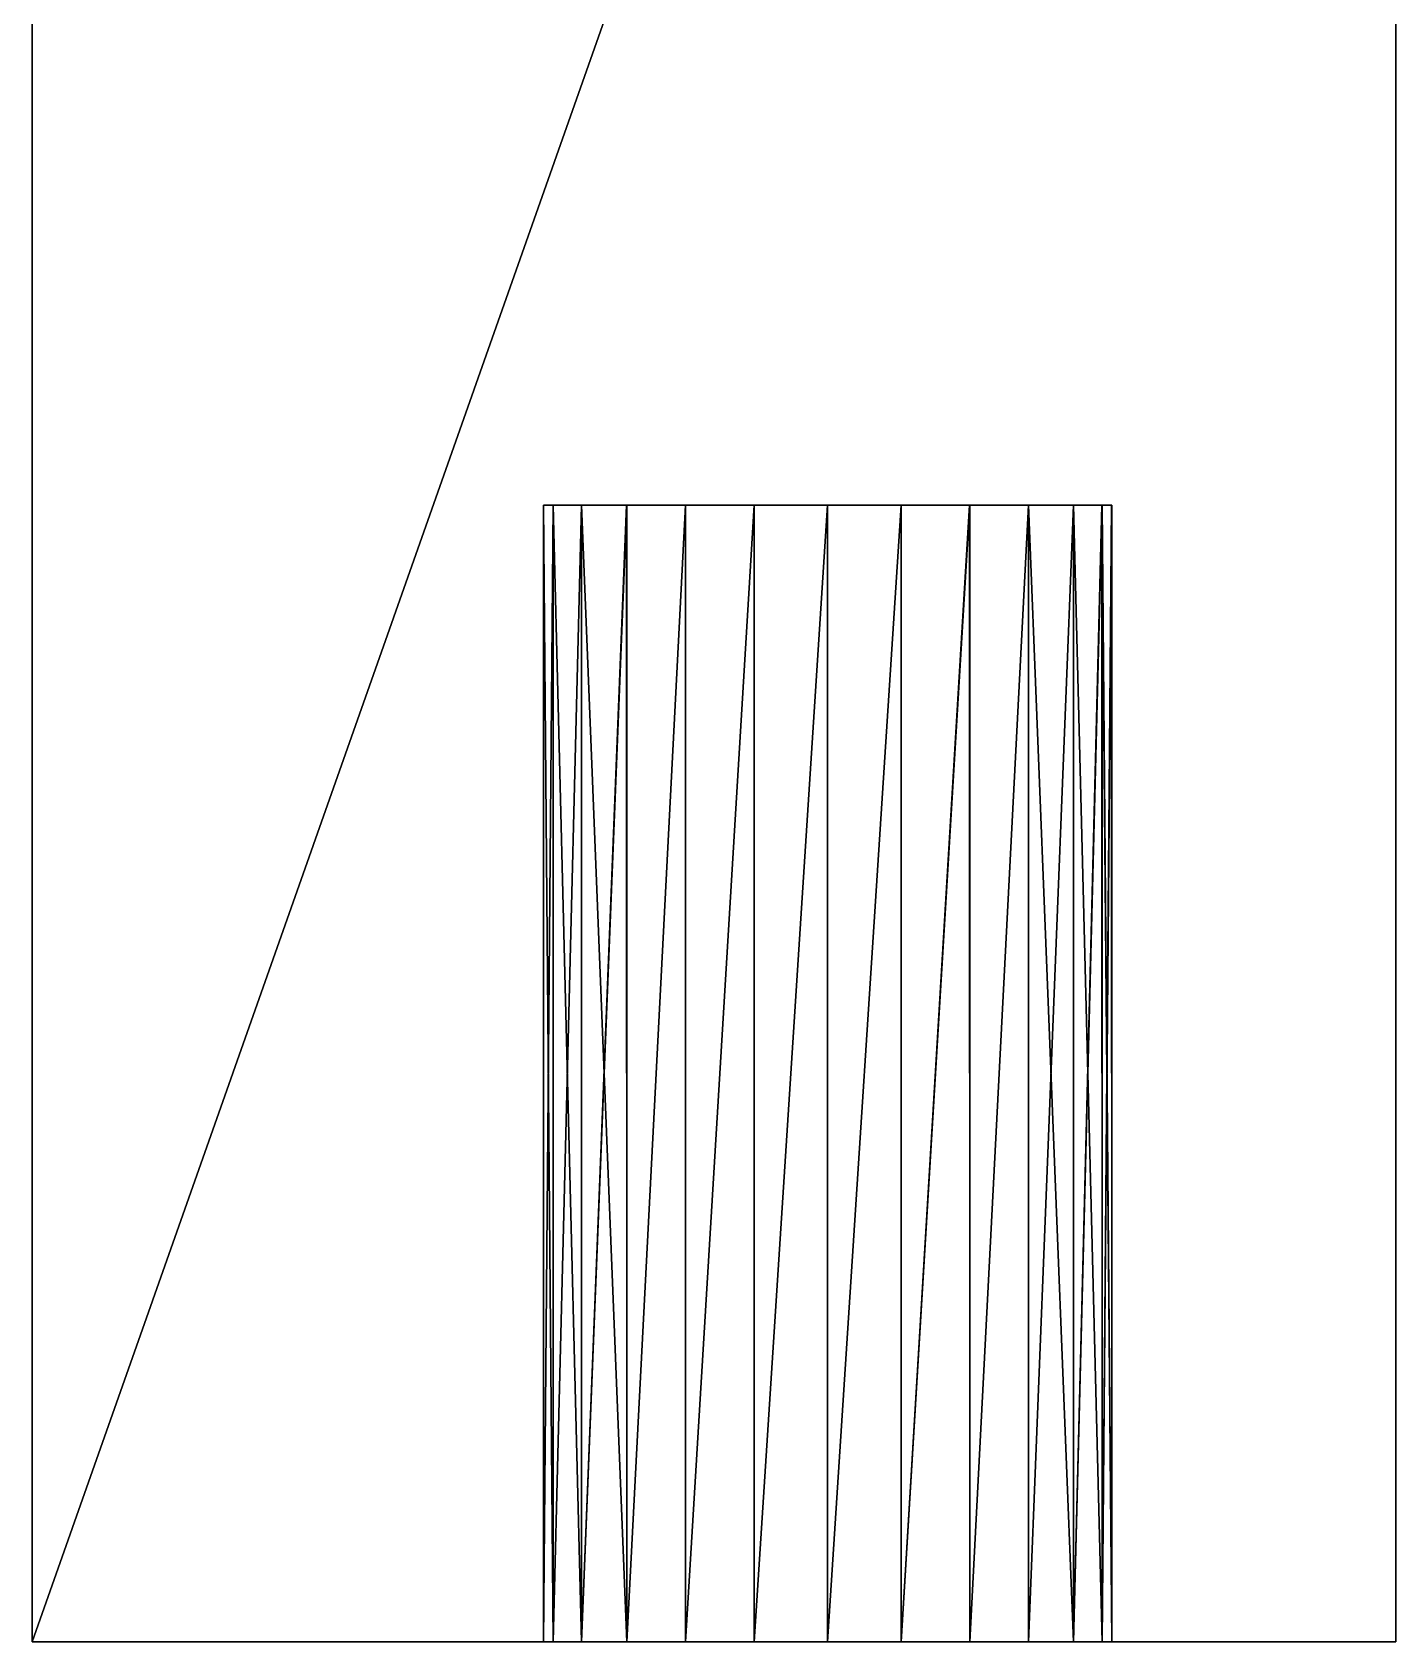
# Model space of a CAD drawing. Extents: x 0 to 6, y 0 to 17.
# Drawn here: x 0 to 6, y 0 to 7.08 of the extents above; entities that cross this region are included whole.
import ezdxf

# ---------------------------------------------------------------- set-up
doc = ezdxf.new("R2010")
doc.units = 0
doc.header["$LTSCALE"] = 25.4
doc.layers.get('0').update_dxf_attribs({"color": 13, "linetype": 'CONTINUOUS'})

msp = doc.modelspace()

# ---------------------------------------------------------------- linework, layer by layer
at = {"color": 0}
for p, q in [((0, 0, 15), (0, 17, 15)), ((0, 17), (0, 0)), ((0, 17), (0, 0)), ((0, 0, 15), (0, 17, 15)), ((6, 17), (6, 0)), ((6, 0, 15), (6, 17, 15)), ((6, 17), (6, 0)), ((6, 0, 15), (6, 17, 15)), ((2.2496, 5, 11.2497), (2.2922, 5, 11.5732)), ((2.2922, 5, 10.9262), (2.2496, 5, 11.2497)), ((2.25, 0, 11.25), (2.2496, 5, 11.2497)), ((2.2496, 5, 11.2497), (2.2922, 5, 11.5732)), ((2.2922, 5, 10.9262), (2.2496, 5, 11.2497)), ((2.25, 0, 11.25), (2.2496, 5, 11.2497)), ((2.25, 5, 3.75), (2.25, 0, 3.75)), ((2.25, 5, 3.75), (2.25, 0, 3.75)), ((2.2922, 5, 11.5732), (2.417, 5, 11.8747)), ((2.417, 5, 10.6247), (2.2922, 5, 10.9262)), ((2.2926, 0, 11.5735), (2.2922, 5, 11.5732)), ((2.2926, 0, 11.5735), (2.2922, 5, 11.5732)), ((2.2922, 5, 11.5732), (2.417, 5, 11.8747)), ((2.2926, 0, 10.9265), (2.2922, 5, 10.9262)), ((2.417, 5, 10.6247), (2.2922, 5, 10.9262)), ((2.2926, 0, 10.9265), (2.2922, 5, 10.9262)), ((2.2926, 5, 4.0735), (2.2926, 0, 4.0735)), ((2.2926, 5, 3.4265), (2.2926, 0, 3.4265)), ((2.2926, 5, 4.0735), (2.2926, 0, 4.0735)), ((2.2926, 5, 3.4265), (2.2926, 0, 3.4265)), ((2.417, 5, 11.8747), (2.6157, 5, 12.1336)), ((2.6157, 5, 10.3658), (2.417, 5, 10.6247)), ((2.4175, 0, 11.875), (2.417, 5, 11.8747)), ((2.417, 5, 11.8747), (2.6157, 5, 12.1336)), ((2.6157, 5, 10.3658), (2.417, 5, 10.6247)), ((2.4175, 0, 10.625), (2.417, 5, 10.6247)), ((2.4175, 0, 11.875), (2.417, 5, 11.8747)), ((2.4175, 0, 10.625), (2.417, 5, 10.6247)), ((2.4175, 5, 3.125), (2.4175, 0, 3.125)), ((2.4175, 5, 4.375), (2.4175, 0, 4.375)), ((2.4175, 5, 4.375), (2.4175, 0, 4.375)), ((2.4175, 5, 3.125), (2.4175, 0, 3.125)), ((2.6157, 5, 12.1336), (2.8746, 5, 12.3322)), ((2.8746, 5, 10.1671), (2.6157, 5, 10.3658)), ((2.8746, 5, 10.1671), (2.6157, 5, 10.3658)), ((2.6161, 0, 10.3661), (2.6157, 5, 10.3658)), ((2.6161, 0, 12.1339), (2.6157, 5, 12.1336)), ((2.6161, 0, 10.3661), (2.6157, 5, 10.3658)), ((2.6161, 0, 12.1339), (2.6157, 5, 12.1336)), ((2.6157, 5, 12.1336), (2.8746, 5, 12.3322)), ((2.6161, 5, 4.6339), (2.6161, 0, 4.6339)), ((2.6161, 5, 2.8661), (2.6161, 0, 2.8661)), ((2.6161, 5, 4.6339), (2.6161, 0, 4.6339)), ((2.6161, 5, 2.8661), (2.6161, 0, 2.8661)), ((2.8746, 5, 12.3322), (3.1761, 5, 12.4571)), ((3.1761, 5, 10.0423), (2.8746, 5, 10.1671)), ((2.875, 0, 10.1675), (2.8746, 5, 10.1671)), ((2.875, 0, 12.3325), (2.8746, 5, 12.3322)), ((2.8746, 5, 12.3322), (3.1761, 5, 12.4571)), ((3.1761, 5, 10.0423), (2.8746, 5, 10.1671)), ((2.875, 0, 10.1675), (2.8746, 5, 10.1671)), ((2.875, 0, 12.3325), (2.8746, 5, 12.3322)), ((2.875, 5, 4.8325), (2.875, 0, 4.8325)), ((2.875, 5, 4.8325), (2.875, 0, 4.8325)), ((2.875, 5, 2.6675), (2.875, 0, 2.6675)), ((2.875, 5, 2.6675), (2.875, 0, 2.6675)), ((3.1761, 5, 12.4571), (3.4996, 5, 12.4997)), ((3.4996, 5, 9.9997), (3.1761, 5, 10.0423)), ((3.1765, 0, 12.4574), (3.1761, 5, 12.4571)), ((3.4996, 5, 9.9997), (3.1761, 5, 10.0423)), ((3.1765, 0, 10.0426), (3.1761, 5, 10.0423)), ((3.1765, 0, 10.0426), (3.1761, 5, 10.0423)), ((3.1765, 0, 12.4574), (3.1761, 5, 12.4571)), ((3.1761, 5, 12.4571), (3.4996, 5, 12.4997)), ((3.1765, 5, 4.9574), (3.1765, 0, 4.9574)), ((3.1765, 5, 4.9574), (3.1765, 0, 4.9574)), ((3.1765, 5, 2.5426), (3.1765, 0, 2.5426)), ((3.1765, 5, 2.5426), (3.1765, 0, 2.5426)), ((3.4996, 5, 12.4997), (3.8231, 5, 12.4571)), ((3.8231, 5, 10.0423), (3.4996, 5, 9.9997)), ((3.5, 0, 10), (3.4996, 5, 9.9997)), ((3.5, 0, 12.5), (3.4996, 5, 12.4997)), ((3.4996, 5, 12.4997), (3.8231, 5, 12.4571)), ((3.5, 0, 12.5), (3.4996, 5, 12.4997)), ((3.8231, 5, 10.0423), (3.4996, 5, 9.9997)), ((3.5, 0, 10), (3.4996, 5, 9.9997)), ((3.5, 5, 5), (3.5, 0, 5)), ((3.5, 5, 5), (3.5, 0, 5)), ((3.5, 5, 2.5), (3.5, 0, 2.5)), ((3.5, 5, 2.5), (3.5, 0, 2.5)), ((3.8231, 5, 12.4571), (4.1246, 5, 12.3322)), ((4.1246, 5, 10.1671), (3.8231, 5, 10.0423)), ((3.8235, 0, 12.4574), (3.8231, 5, 12.4571)), ((3.8231, 5, 12.4571), (4.1246, 5, 12.3322)), ((3.8235, 0, 12.4574), (3.8231, 5, 12.4571)), ((4.1246, 5, 10.1671), (3.8231, 5, 10.0423)), ((3.8235, 0, 10.0426), (3.8231, 5, 10.0423)), ((3.8235, 0, 10.0426), (3.8231, 5, 10.0423)), ((3.8235, 5, 4.9574), (3.8235, 0, 4.9574)), ((3.8235, 5, 4.9574), (3.8235, 0, 4.9574)), ((3.8235, 5, 2.5426), (3.8235, 0, 2.5426)), ((3.8235, 5, 2.5426), (3.8235, 0, 2.5426)), ((4.1246, 5, 12.3322), (4.3835, 5, 12.1336)), ((4.3835, 5, 10.3658), (4.1246, 5, 10.1671)), ((4.125, 0, 12.3325), (4.1246, 5, 12.3322)), ((4.125, 0, 10.1675), (4.1246, 5, 10.1671)), ((4.125, 0, 12.3325), (4.1246, 5, 12.3322)), ((4.1246, 5, 12.3322), (4.3835, 5, 12.1336)), ((4.3835, 5, 10.3658), (4.1246, 5, 10.1671)), ((4.125, 0, 10.1675), (4.1246, 5, 10.1671)), ((4.125, 5, 4.8325), (4.125, 0, 4.8325)), ((4.125, 5, 4.8325), (4.125, 0, 4.8325)), ((4.125, 5, 2.6675), (4.125, 0, 2.6675)), ((4.125, 5, 2.6675), (4.125, 0, 2.6675)), ((4.3835, 5, 12.1336), (4.5821, 5, 11.8747)), ((4.5821, 5, 10.6247), (4.3835, 5, 10.3658)), ((4.3839, 0, 12.1339), (4.3835, 5, 12.1336)), ((4.3835, 5, 12.1336), (4.5821, 5, 11.8747)), ((4.3839, 0, 12.1339), (4.3835, 5, 12.1336)), ((4.5821, 5, 10.6247), (4.3835, 5, 10.3658)), ((4.3839, 0, 10.3661), (4.3835, 5, 10.3658)), ((4.3839, 0, 10.3661), (4.3835, 5, 10.3658)), ((4.3839, 5, 4.6339), (4.3839, 0, 4.6339)), ((4.3839, 5, 4.6339), (4.3839, 0, 4.6339)), ((4.3839, 5, 2.8661), (4.3839, 0, 2.8661)), ((4.3839, 5, 2.8661), (4.3839, 0, 2.8661)), ((4.707, 5, 10.9262), (4.5821, 5, 10.6247)), ((4.5821, 5, 11.8747), (4.707, 5, 11.5732)), ((4.5825, 0, 11.875), (4.5821, 5, 11.8747)), ((4.707, 5, 10.9262), (4.5821, 5, 10.6247)), ((4.5825, 0, 10.625), (4.5821, 5, 10.6247)), ((4.5825, 0, 11.875), (4.5821, 5, 11.8747)), ((4.5821, 5, 11.8747), (4.707, 5, 11.5732)), ((4.5825, 0, 10.625), (4.5821, 5, 10.6247)), ((4.5825, 5, 4.375), (4.5825, 0, 4.375)), ((4.5825, 5, 4.375), (4.5825, 0, 4.375)), ((4.5825, 5, 3.125), (4.5825, 0, 3.125)), ((4.5825, 5, 3.125), (4.5825, 0, 3.125)), ((4.7496, 5, 11.2497), (4.707, 5, 10.9262)), ((4.707, 5, 11.5732), (4.7496, 5, 11.2497)), ((4.7074, 0, 10.9265), (4.707, 5, 10.9262)), ((4.7074, 0, 11.5735), (4.707, 5, 11.5732)), ((4.7496, 5, 11.2497), (4.707, 5, 10.9262)), ((4.7074, 0, 10.9265), (4.707, 5, 10.9262)), ((4.7074, 0, 11.5735), (4.707, 5, 11.5732)), ((4.707, 5, 11.5732), (4.7496, 5, 11.2497)), ((4.7074, 5, 3.4265), (4.7074, 0, 3.4265)), ((4.7074, 5, 4.0735), (4.7074, 0, 4.0735)), ((4.7074, 5, 3.4265), (4.7074, 0, 3.4265)), ((4.7074, 5, 4.0735), (4.7074, 0, 4.0735)), ((4.75, 0, 11.25), (4.7496, 5, 11.2497)), ((4.75, 0, 11.25), (4.7496, 5, 11.2497)), ((4.75, 5, 3.75), (4.75, 0, 3.75)), ((4.75, 5, 3.75), (4.75, 0, 3.75)), ((0, 0, 15), (0, 0)), ((6, 0), (0, 0)), ((0, 0, 15), (6, 0, 15)), ((0, 0, 15), (0, 0)), ((6, 0), (0, 0)), ((0, 0, 15), (6, 0, 15)), ((6, 0, 15), (6, 0)), ((6, 0, 15), (6, 0))]:
    msp.add_line(p, q, dxfattribs=at)
at = {"color": 0, "extrusion": (3.69215e-14, -1, -8.24114e-15)}
msp.add_circle((3.5, 3.75, -5), 1.25, dxfattribs=at)
msp.add_circle((3.5, 3.75, -5), 1.25, dxfattribs=at)
msp.add_circle((3.5, 3.75, -5), 1.25, dxfattribs=at)
msp.add_circle((3.5, 3.75, -5), 1.25, dxfattribs=at)
msp.add_circle((3.5, 3.75, -5), 1.25, dxfattribs=at)
msp.add_circle((3.5, 3.75, -5), 1.25, dxfattribs=at)
msp.add_circle((3.5, 3.75, -5), 1.25, dxfattribs=at)
msp.add_circle((3.5, 3.75, -5), 1.25, dxfattribs=at)
msp.add_circle((3.5, 3.75, -5), 1.25, dxfattribs=at)
msp.add_circle((3.5, 3.75, -5), 1.25, dxfattribs=at)
msp.add_circle((3.5, 3.75, -5), 1.25, dxfattribs=at)
msp.add_circle((3.5, 3.75, -5), 1.25, dxfattribs=at)
msp.add_circle((3.5, 3.75, -5), 1.25, dxfattribs=at)
msp.add_circle((3.5, 3.75, -5), 1.25, dxfattribs=at)
msp.add_circle((3.5, 3.75, -5), 1.25, dxfattribs=at)
msp.add_circle((3.5, 3.75, -5), 1.25, dxfattribs=at)
msp.add_circle((3.5, 3.75, -5), 1.25, dxfattribs=at)
msp.add_circle((3.5, 3.75, -5), 1.25, dxfattribs=at)
msp.add_circle((3.5, 3.75, -5), 1.25, dxfattribs=at)
msp.add_circle((3.5, 3.75, -5), 1.25, dxfattribs=at)
msp.add_circle((3.5, 3.75, -5), 1.25, dxfattribs=at)
msp.add_circle((3.5, 3.75, -5), 1.25, dxfattribs=at)
msp.add_circle((3.5, 3.75, -5), 1.25, dxfattribs=at)
msp.add_circle((3.5, 3.75, -5), 1.25, dxfattribs=at)
msp.add_circle((3.5, 3.75, -5), 1.25, dxfattribs=at)
at = {"color": 0, "extrusion": (1.43579e-14, -1, 8.28955e-15)}
msp.add_circle((3.5, 3.75), 1.25, dxfattribs=at)
msp.add_circle((3.5, 3.75), 1.25, dxfattribs=at)
msp.add_circle((3.5, 3.75), 1.25, dxfattribs=at)
msp.add_circle((3.5, 3.75), 1.25, dxfattribs=at)
msp.add_circle((3.5, 3.75), 1.25, dxfattribs=at)
msp.add_circle((3.5, 3.75), 1.25, dxfattribs=at)
msp.add_circle((3.5, 3.75), 1.25, dxfattribs=at)
msp.add_circle((3.5, 3.75), 1.25, dxfattribs=at)
msp.add_circle((3.5, 3.75), 1.25, dxfattribs=at)
msp.add_circle((3.5, 3.75), 1.25, dxfattribs=at)
msp.add_circle((3.5, 3.75), 1.25, dxfattribs=at)
msp.add_circle((3.5, 3.75), 1.25, dxfattribs=at)
msp.add_circle((3.5, 3.75), 1.25, dxfattribs=at)
msp.add_circle((3.5, 3.75), 1.25, dxfattribs=at)
msp.add_circle((3.5, 3.75), 1.25, dxfattribs=at)
msp.add_circle((3.5, 3.75), 1.25, dxfattribs=at)
msp.add_circle((3.5, 3.75), 1.25, dxfattribs=at)
msp.add_circle((3.5, 3.75), 1.25, dxfattribs=at)
msp.add_circle((3.5, 3.75), 1.25, dxfattribs=at)
msp.add_circle((3.5, 3.75), 1.25, dxfattribs=at)
msp.add_circle((3.5, 3.75), 1.25, dxfattribs=at)
msp.add_circle((3.5, 3.75), 1.25, dxfattribs=at)
msp.add_circle((3.5, 3.75), 1.25, dxfattribs=at)
msp.add_circle((3.5, 3.75), 1.25, dxfattribs=at)
msp.add_circle((3.5, 3.75), 1.25, dxfattribs=at)
at = {"color": 0, "extrusion": (-2.36589e-14, 1, 1.36595e-14)}
msp.add_circle((-3.5, 11.25), 1.25, dxfattribs=at)
msp.add_circle((-3.5, 11.25), 1.25, dxfattribs=at)
msp.add_circle((-3.5, 11.25), 1.25, dxfattribs=at)
msp.add_circle((-3.5, 11.25), 1.25, dxfattribs=at)
msp.add_circle((-3.5, 11.25), 1.25, dxfattribs=at)
msp.add_circle((-3.5, 11.25), 1.25, dxfattribs=at)
msp.add_circle((-3.5, 11.25), 1.25, dxfattribs=at)
msp.add_circle((-3.5, 11.25), 1.25, dxfattribs=at)
msp.add_circle((-3.5, 11.25), 1.25, dxfattribs=at)
msp.add_circle((-3.5, 11.25), 1.25, dxfattribs=at)
msp.add_circle((-3.5, 11.25), 1.25, dxfattribs=at)
msp.add_circle((-3.5, 11.25), 1.25, dxfattribs=at)
msp.add_circle((-3.5, 11.25), 1.25, dxfattribs=at)
msp.add_circle((-3.5, 11.25), 1.25, dxfattribs=at)
msp.add_circle((-3.5, 11.25), 1.25, dxfattribs=at)
msp.add_circle((-3.5, 11.25), 1.25, dxfattribs=at)
msp.add_circle((-3.5, 11.25), 1.25, dxfattribs=at)
msp.add_circle((-3.5, 11.25), 1.25, dxfattribs=at)
msp.add_circle((-3.5, 11.25), 1.25, dxfattribs=at)
msp.add_circle((-3.5, 11.25), 1.25, dxfattribs=at)
msp.add_circle((-3.5, 11.25), 1.25, dxfattribs=at)
msp.add_circle((-3.5, 11.25), 1.25, dxfattribs=at)
msp.add_circle((-3.5, 11.25), 1.25, dxfattribs=at)
msp.add_circle((-3.5, 11.25), 1.25, dxfattribs=at)
msp.add_circle((-3.5, 11.25), 1.25, dxfattribs=at)

# ---------------------------------------------------------------- meshes
at = {"color": 0}
mesh = msp.add_polyface(dxfattribs=at)
corners = [(0, 0, 15), (0, 7.6184, 11.375), (0, 0), (0, 8.0555, 11.9445), (0, 8.625, 12.3816), (0, 9.2882, 12.6563), (0, 17, 15), (0, 7.3437, 10.7118), (0, 7.25, 10), (0, 10, 12.75), (0, 10.7118, 12.6563), (0, 11.375, 12.3816), (0, 11.9445, 11.9445), (0, 12.3816, 11.375), (0, 12.6563, 10.7118), (0, 12.75, 10), (0, 8.0555, 8.0555), (0, 17), (0, 7.6184, 8.625), (0, 7.3437, 9.2882), (0, 8.625, 7.6184), (0, 9.2882, 7.3437), (0, 10, 7.25), (0, 10.7118, 7.3437), (0, 11.375, 7.6184), (0, 11.9445, 8.0555), (0, 12.3816, 8.625), (0, 12.6563, 9.2882)]
mesh.append_faces([[corners[k] for k in face] for face in [(0, 1, 2), (1, 0, 3), (3, 0, 4), (4, 0, 5), (5, 6, 9), (9, 6, 10), (10, 6, 11), (11, 6, 12), (12, 6, 13), (13, 6, 14), (14, 6, 15), (2, 16, 17), (16, 2, 18), (18, 2, 19), (19, 2, 8), (17, 15, 6)]], dxfattribs={"vtx0": -1, "vtx1": -1, "color": 0})
mesh.append_faces([[corners[k] for k in face] for face in [(5, 0, 6), (2, 1, 7), (2, 7, 8), (17, 16, 20), (17, 20, 21), (17, 21, 22), (17, 22, 23), (17, 23, 24), (17, 24, 25), (17, 25, 26), (17, 26, 27), (17, 27, 15)]], dxfattribs={"vtx0": -1, "vtx2": -1, "color": 0})
mesh = msp.add_polyface(dxfattribs=at)
corners = [(6, 17), (0, 0), (0, 17), (6, 0)]
mesh.append_faces([[corners[k] for k in face] for face in [(0, 1, 2), (1, 0, 3)]], dxfattribs={"vtx0": -1, "color": 0})
mesh = msp.add_polyface(dxfattribs=at)
corners = [(0, 0, 15), (6, 17, 15), (0, 17, 15), (6, 0, 15)]
mesh.append_faces([[corners[k] for k in face] for face in [(0, 1, 2), (1, 0, 3)]], dxfattribs={"vtx0": -1, "color": 0})
mesh = msp.add_polyface(dxfattribs=at)
corners = [(6, 17), (6, 0, 15), (6, 0), (6, 8.0555, 8.0555), (6, 7.6184, 8.625), (6, 7.3437, 9.2882), (6, 7.25, 10), (6, 8.625, 7.6184), (6, 9.2882, 7.3437), (6, 10, 7.25), (6, 10.7118, 7.3437), (6, 11.375, 7.6184), (6, 11.9445, 8.0555), (6, 12.3816, 8.625), (6, 12.6563, 9.2882), (6, 12.75, 10), (6, 9.2882, 12.6563), (6, 17, 15), (6, 8.625, 12.3816), (6, 8.0555, 11.9445), (6, 7.6184, 11.375), (6, 7.3437, 10.7118), (6, 10, 12.75), (6, 10.7118, 12.6563), (6, 11.375, 12.3816), (6, 11.9445, 11.9445), (6, 12.3816, 11.375), (6, 12.6563, 10.7118)]
mesh.append_faces([[corners[k] for k in face] for face in [(0, 1, 2)]], dxfattribs={"vtx0": -1, "color": 0})
mesh.append_faces([[corners[k] for k in face] for face in [(3, 0, 7), (7, 0, 8), (8, 0, 9), (9, 0, 10), (10, 0, 11), (11, 0, 12), (12, 0, 13), (13, 0, 14), (14, 0, 15), (1, 16, 17), (16, 1, 18), (18, 1, 19), (19, 1, 20), (20, 1, 21), (21, 1, 6), (17, 15, 0)]], dxfattribs={"vtx0": -1, "vtx1": -1, "color": 0})
mesh.append_faces([[corners[k] for k in face] for face in [(1, 0, 3)]], dxfattribs={"vtx0": -1, "vtx1": -1, "vtx2": -1, "color": 0})
mesh.append_faces([[corners[k] for k in face] for face in [(1, 3, 4), (1, 4, 5), (1, 5, 6), (17, 16, 22), (17, 22, 23), (17, 23, 24), (17, 24, 25), (17, 25, 26), (17, 26, 27), (17, 27, 15)]], dxfattribs={"vtx0": -1, "vtx2": -1, "color": 0})
mesh = msp.add_polyface(dxfattribs=at)
corners = [(3.8231, 5, 10.0423), (3.1761, 5, 10.0423), (3.4996, 5, 9.9997), (2.8746, 5, 10.1671), (4.1246, 5, 10.1671), (4.3835, 5, 10.3658), (2.6157, 5, 10.3658), (4.5821, 5, 10.6247), (2.417, 5, 10.6247), (4.707, 5, 10.9262), (2.2922, 5, 10.9262), (4.7496, 5, 11.2497), (2.2496, 5, 11.2497), (4.707, 5, 11.5732), (2.2922, 5, 11.5732), (4.5821, 5, 11.8747), (2.417, 5, 11.8747), (2.6157, 5, 12.1336), (4.3835, 5, 12.1336), (4.1246, 5, 12.3322), (2.8746, 5, 12.3322), (3.8231, 5, 12.4571), (3.1761, 5, 12.4571), (3.4996, 5, 12.4997)]
mesh.append_faces([[corners[k] for k in face] for face in [(0, 1, 2), (22, 21, 23)]], dxfattribs={"vtx0": -1, "color": 0})
mesh.append_faces([[corners[k] for k in face] for face in [(1, 0, 3), (3, 5, 6), (6, 7, 8), (8, 9, 10), (10, 11, 12), (12, 13, 14), (14, 15, 16), (16, 15, 17), (17, 19, 20), (20, 21, 22)]], dxfattribs={"vtx0": -1, "vtx1": -1, "color": 0})
mesh.append_faces([[corners[k] for k in face] for face in [(3, 0, 4), (3, 4, 5), (6, 5, 7), (8, 7, 9), (10, 9, 11), (12, 11, 13), (14, 13, 15), (17, 15, 18), (17, 18, 19), (20, 19, 21)]], dxfattribs={"vtx0": -1, "vtx2": -1, "color": 0})
mesh = msp.add_polyface(dxfattribs=at)
corners = [(2.2496, 5, 11.2497), (2.2926, 0, 11.5735), (2.25, 0, 11.25), (2.2922, 5, 11.5732)]
mesh.append_faces([[corners[k] for k in face] for face in [(0, 1, 2), (1, 0, 3)]], dxfattribs={"vtx0": -1, "color": 0})
mesh = msp.add_polyface(dxfattribs=at)
corners = [(2.2922, 5, 10.9262), (2.25, 0, 11.25), (2.2926, 0, 10.9265), (2.2496, 5, 11.2497)]
mesh.append_faces([[corners[k] for k in face] for face in [(0, 1, 2), (1, 0, 3)]], dxfattribs={"vtx0": -1, "color": 0})
mesh = msp.add_polyface(dxfattribs=at)
corners = [(2.25, 5, 3.75), (2.2926, 0, 4.0735), (2.25, 0, 3.75), (2.2926, 5, 4.0735)]
mesh.append_faces([[corners[k] for k in face] for face in [(0, 1, 2), (1, 0, 3)]], dxfattribs={"vtx0": -1, "color": 0})
mesh = msp.add_polyface(dxfattribs=at)
corners = [(2.2926, 5, 3.4265), (2.25, 0, 3.75), (2.2926, 0, 3.4265), (2.25, 5, 3.75)]
mesh.append_faces([[corners[k] for k in face] for face in [(0, 1, 2), (1, 0, 3)]], dxfattribs={"vtx0": -1, "color": 0})
mesh = msp.add_polyface(dxfattribs=at)
corners = [(3.8235, 5, 2.5426), (3.1765, 5, 2.5426), (3.5, 5, 2.5), (4.125, 5, 2.6675), (2.875, 5, 2.6675), (4.3839, 5, 2.8661), (2.6161, 5, 2.8661), (4.5825, 5, 3.125), (2.4175, 5, 3.125), (4.7074, 5, 3.4265), (2.2926, 5, 3.4265), (4.75, 5, 3.75), (2.25, 5, 3.75), (4.7074, 5, 4.0735), (2.2926, 5, 4.0735), (4.5825, 5, 4.375), (2.4175, 5, 4.375), (4.3839, 5, 4.6339), (2.6161, 5, 4.6339), (4.125, 5, 4.8325), (2.875, 5, 4.8325), (3.8235, 5, 4.9574), (3.1765, 5, 4.9574), (3.5, 5, 5)]
mesh.append_faces([[corners[k] for k in face] for face in [(0, 1, 2), (22, 21, 23)]], dxfattribs={"vtx0": -1, "color": 0})
mesh.append_faces([[corners[k] for k in face] for face in [(1, 3, 4), (4, 5, 6), (6, 7, 8), (8, 9, 10), (10, 11, 12), (12, 13, 14), (14, 15, 16), (16, 17, 18), (18, 19, 20), (20, 21, 22)]], dxfattribs={"vtx0": -1, "vtx1": -1, "color": 0})
mesh.append_faces([[corners[k] for k in face] for face in [(1, 0, 3), (4, 3, 5), (6, 5, 7), (8, 7, 9), (10, 9, 11), (12, 11, 13), (14, 13, 15), (16, 15, 17), (18, 17, 19), (20, 19, 21)]], dxfattribs={"vtx0": -1, "vtx2": -1, "color": 0})
mesh = msp.add_polyface(dxfattribs=at)
corners = [(2.2922, 5, 11.5732), (2.4175, 0, 11.875), (2.2926, 0, 11.5735), (2.417, 5, 11.8747)]
mesh.append_faces([[corners[k] for k in face] for face in [(0, 1, 2), (1, 0, 3)]], dxfattribs={"vtx0": -1, "color": 0})
mesh = msp.add_polyface(dxfattribs=at)
corners = [(2.417, 5, 10.6247), (2.2926, 0, 10.9265), (2.4175, 0, 10.625), (2.2922, 5, 10.9262)]
mesh.append_faces([[corners[k] for k in face] for face in [(0, 1, 2), (1, 0, 3)]], dxfattribs={"vtx0": -1, "color": 0})
mesh = msp.add_polyface(dxfattribs=at)
corners = [(2.2926, 5, 4.0735), (2.4175, 0, 4.375), (2.2926, 0, 4.0735), (2.4175, 5, 4.375)]
mesh.append_faces([[corners[k] for k in face] for face in [(0, 1, 2), (1, 0, 3)]], dxfattribs={"vtx0": -1, "color": 0})
mesh = msp.add_polyface(dxfattribs=at)
corners = [(2.4175, 5, 3.125), (2.2926, 0, 3.4265), (2.4175, 0, 3.125), (2.2926, 5, 3.4265)]
mesh.append_faces([[corners[k] for k in face] for face in [(0, 1, 2), (1, 0, 3)]], dxfattribs={"vtx0": -1, "color": 0})
mesh = msp.add_polyface(dxfattribs=at)
corners = [(2.417, 5, 11.8747), (2.6161, 0, 12.1339), (2.4175, 0, 11.875), (2.6157, 5, 12.1336)]
mesh.append_faces([[corners[k] for k in face] for face in [(0, 1, 2), (1, 0, 3)]], dxfattribs={"vtx0": -1, "color": 0})
mesh = msp.add_polyface(dxfattribs=at)
corners = [(2.6157, 5, 10.3658), (2.4175, 0, 10.625), (2.6161, 0, 10.3661), (2.417, 5, 10.6247)]
mesh.append_faces([[corners[k] for k in face] for face in [(0, 1, 2), (1, 0, 3)]], dxfattribs={"vtx0": -1, "color": 0})
mesh = msp.add_polyface(dxfattribs=at)
corners = [(2.6161, 5, 2.8661), (2.4175, 0, 3.125), (2.6161, 0, 2.8661), (2.4175, 5, 3.125)]
mesh.append_faces([[corners[k] for k in face] for face in [(0, 1, 2), (1, 0, 3)]], dxfattribs={"vtx0": -1, "color": 0})
mesh = msp.add_polyface(dxfattribs=at)
corners = [(2.4175, 5, 4.375), (2.6161, 0, 4.6339), (2.4175, 0, 4.375), (2.6161, 5, 4.6339)]
mesh.append_faces([[corners[k] for k in face] for face in [(0, 1, 2), (1, 0, 3)]], dxfattribs={"vtx0": -1, "color": 0})
mesh = msp.add_polyface(dxfattribs=at)
corners = [(2.6161, 0, 10.3661), (2.8746, 5, 10.1671), (2.6157, 5, 10.3658), (2.875, 0, 10.1675)]
mesh.append_faces([[corners[k] for k in face] for face in [(0, 1, 2), (1, 0, 3)]], dxfattribs={"vtx0": -1, "color": 0})
mesh = msp.add_polyface(dxfattribs=at)
corners = [(2.8746, 5, 12.3322), (2.6161, 0, 12.1339), (2.6157, 5, 12.1336), (2.875, 0, 12.3325)]
mesh.append_faces([[corners[k] for k in face] for face in [(0, 1, 2), (1, 0, 3)]], dxfattribs={"vtx0": -1, "color": 0})
mesh = msp.add_polyface(dxfattribs=at)
corners = [(2.875, 5, 4.8325), (2.6161, 0, 4.6339), (2.6161, 5, 4.6339), (2.875, 0, 4.8325)]
mesh.append_faces([[corners[k] for k in face] for face in [(0, 1, 2), (1, 0, 3)]], dxfattribs={"vtx0": -1, "color": 0})
mesh = msp.add_polyface(dxfattribs=at)
corners = [(2.6161, 0, 2.8661), (2.875, 5, 2.6675), (2.6161, 5, 2.8661), (2.875, 0, 2.6675)]
mesh.append_faces([[corners[k] for k in face] for face in [(0, 1, 2), (1, 0, 3)]], dxfattribs={"vtx0": -1, "color": 0})
mesh = msp.add_polyface(dxfattribs=at)
corners = [(3.1761, 5, 12.4571), (2.875, 0, 12.3325), (2.8746, 5, 12.3322), (3.1765, 0, 12.4574)]
mesh.append_faces([[corners[k] for k in face] for face in [(0, 1, 2), (1, 0, 3)]], dxfattribs={"vtx0": -1, "color": 0})
mesh = msp.add_polyface(dxfattribs=at)
corners = [(2.875, 0, 10.1675), (3.1761, 5, 10.0423), (2.8746, 5, 10.1671), (3.1765, 0, 10.0426)]
mesh.append_faces([[corners[k] for k in face] for face in [(0, 1, 2), (1, 0, 3)]], dxfattribs={"vtx0": -1, "color": 0})
mesh = msp.add_polyface(dxfattribs=at)
corners = [(3.1765, 5, 4.9574), (2.875, 0, 4.8325), (2.875, 5, 4.8325), (3.1765, 0, 4.9574)]
mesh.append_faces([[corners[k] for k in face] for face in [(0, 1, 2), (1, 0, 3)]], dxfattribs={"vtx0": -1, "color": 0})
mesh = msp.add_polyface(dxfattribs=at)
corners = [(2.875, 0, 2.6675), (3.1765, 5, 2.5426), (2.875, 5, 2.6675), (3.1765, 0, 2.5426)]
mesh.append_faces([[corners[k] for k in face] for face in [(0, 1, 2), (1, 0, 3)]], dxfattribs={"vtx0": -1, "color": 0})
mesh = msp.add_polyface(dxfattribs=at)
corners = [(3.1765, 0, 10.0426), (3.4996, 5, 9.9997), (3.1761, 5, 10.0423), (3.5, 0, 10)]
mesh.append_faces([[corners[k] for k in face] for face in [(0, 1, 2), (1, 0, 3)]], dxfattribs={"vtx0": -1, "color": 0})
mesh = msp.add_polyface(dxfattribs=at)
corners = [(3.4996, 5, 12.4997), (3.1765, 0, 12.4574), (3.1761, 5, 12.4571), (3.5, 0, 12.5)]
mesh.append_faces([[corners[k] for k in face] for face in [(0, 1, 2), (1, 0, 3)]], dxfattribs={"vtx0": -1, "color": 0})
mesh = msp.add_polyface(dxfattribs=at)
corners = [(3.5, 5, 5), (3.1765, 0, 4.9574), (3.1765, 5, 4.9574), (3.5, 0, 5)]
mesh.append_faces([[corners[k] for k in face] for face in [(0, 1, 2), (1, 0, 3)]], dxfattribs={"vtx0": -1, "color": 0})
mesh = msp.add_polyface(dxfattribs=at)
corners = [(3.1765, 0, 2.5426), (3.5, 5, 2.5), (3.1765, 5, 2.5426), (3.5, 0, 2.5)]
mesh.append_faces([[corners[k] for k in face] for face in [(0, 1, 2), (1, 0, 3)]], dxfattribs={"vtx0": -1, "color": 0})
mesh = msp.add_polyface(dxfattribs=at)
corners = [(3.8231, 5, 12.4571), (3.5, 0, 12.5), (3.4996, 5, 12.4997), (3.8235, 0, 12.4574)]
mesh.append_faces([[corners[k] for k in face] for face in [(0, 1, 2), (1, 0, 3)]], dxfattribs={"vtx0": -1, "color": 0})
mesh = msp.add_polyface(dxfattribs=at)
corners = [(3.5, 0, 10), (3.8231, 5, 10.0423), (3.4996, 5, 9.9997), (3.8235, 0, 10.0426)]
mesh.append_faces([[corners[k] for k in face] for face in [(0, 1, 2), (1, 0, 3)]], dxfattribs={"vtx0": -1, "color": 0})
mesh = msp.add_polyface(dxfattribs=at)
corners = [(3.8235, 5, 4.9574), (3.5, 0, 5), (3.5, 5, 5), (3.8235, 0, 4.9574)]
mesh.append_faces([[corners[k] for k in face] for face in [(0, 1, 2), (1, 0, 3)]], dxfattribs={"vtx0": -1, "color": 0})
mesh = msp.add_polyface(dxfattribs=at)
corners = [(3.5, 0, 2.5), (3.8235, 5, 2.5426), (3.5, 5, 2.5), (3.8235, 0, 2.5426)]
mesh.append_faces([[corners[k] for k in face] for face in [(0, 1, 2), (1, 0, 3)]], dxfattribs={"vtx0": -1, "color": 0})
mesh = msp.add_polyface(dxfattribs=at)
corners = [(4.1246, 5, 12.3322), (3.8235, 0, 12.4574), (3.8231, 5, 12.4571), (4.125, 0, 12.3325)]
mesh.append_faces([[corners[k] for k in face] for face in [(0, 1, 2), (1, 0, 3)]], dxfattribs={"vtx0": -1, "color": 0})
mesh = msp.add_polyface(dxfattribs=at)
corners = [(3.8235, 0, 10.0426), (4.1246, 5, 10.1671), (3.8231, 5, 10.0423), (4.125, 0, 10.1675)]
mesh.append_faces([[corners[k] for k in face] for face in [(0, 1, 2), (1, 0, 3)]], dxfattribs={"vtx0": -1, "color": 0})
mesh = msp.add_polyface(dxfattribs=at)
corners = [(4.125, 5, 4.8325), (3.8235, 0, 4.9574), (3.8235, 5, 4.9574), (4.125, 0, 4.8325)]
mesh.append_faces([[corners[k] for k in face] for face in [(0, 1, 2), (1, 0, 3)]], dxfattribs={"vtx0": -1, "color": 0})
mesh = msp.add_polyface(dxfattribs=at)
corners = [(3.8235, 0, 2.5426), (4.125, 5, 2.6675), (3.8235, 5, 2.5426), (4.125, 0, 2.6675)]
mesh.append_faces([[corners[k] for k in face] for face in [(0, 1, 2), (1, 0, 3)]], dxfattribs={"vtx0": -1, "color": 0})
mesh = msp.add_polyface(dxfattribs=at)
corners = [(4.3835, 5, 12.1336), (4.125, 0, 12.3325), (4.1246, 5, 12.3322), (4.3839, 0, 12.1339)]
mesh.append_faces([[corners[k] for k in face] for face in [(0, 1, 2), (1, 0, 3)]], dxfattribs={"vtx0": -1, "color": 0})
mesh = msp.add_polyface(dxfattribs=at)
corners = [(4.125, 0, 10.1675), (4.3835, 5, 10.3658), (4.1246, 5, 10.1671), (4.3839, 0, 10.3661)]
mesh.append_faces([[corners[k] for k in face] for face in [(0, 1, 2), (1, 0, 3)]], dxfattribs={"vtx0": -1, "color": 0})
mesh = msp.add_polyface(dxfattribs=at)
corners = [(4.3839, 5, 4.6339), (4.125, 0, 4.8325), (4.125, 5, 4.8325), (4.3839, 0, 4.6339)]
mesh.append_faces([[corners[k] for k in face] for face in [(0, 1, 2), (1, 0, 3)]], dxfattribs={"vtx0": -1, "color": 0})
mesh = msp.add_polyface(dxfattribs=at)
corners = [(4.125, 0, 2.6675), (4.3839, 5, 2.8661), (4.125, 5, 2.6675), (4.3839, 0, 2.8661)]
mesh.append_faces([[corners[k] for k in face] for face in [(0, 1, 2), (1, 0, 3)]], dxfattribs={"vtx0": -1, "color": 0})
mesh = msp.add_polyface(dxfattribs=at)
corners = [(4.3835, 5, 12.1336), (4.5825, 0, 11.875), (4.3839, 0, 12.1339), (4.5821, 5, 11.8747)]
mesh.append_faces([[corners[k] for k in face] for face in [(0, 1, 2), (1, 0, 3)]], dxfattribs={"vtx0": -1, "color": 0})
mesh = msp.add_polyface(dxfattribs=at)
corners = [(4.5821, 5, 10.6247), (4.3839, 0, 10.3661), (4.5825, 0, 10.625), (4.3835, 5, 10.3658)]
mesh.append_faces([[corners[k] for k in face] for face in [(0, 1, 2), (1, 0, 3)]], dxfattribs={"vtx0": -1, "color": 0})
mesh = msp.add_polyface(dxfattribs=at)
corners = [(4.3839, 5, 4.6339), (4.5825, 0, 4.375), (4.3839, 0, 4.6339), (4.5825, 5, 4.375)]
mesh.append_faces([[corners[k] for k in face] for face in [(0, 1, 2), (1, 0, 3)]], dxfattribs={"vtx0": -1, "color": 0})
mesh = msp.add_polyface(dxfattribs=at)
corners = [(4.5825, 5, 3.125), (4.3839, 0, 2.8661), (4.5825, 0, 3.125), (4.3839, 5, 2.8661)]
mesh.append_faces([[corners[k] for k in face] for face in [(0, 1, 2), (1, 0, 3)]], dxfattribs={"vtx0": -1, "color": 0})
mesh = msp.add_polyface(dxfattribs=at)
corners = [(4.707, 5, 10.9262), (4.5825, 0, 10.625), (4.7074, 0, 10.9265), (4.5821, 5, 10.6247)]
mesh.append_faces([[corners[k] for k in face] for face in [(0, 1, 2), (1, 0, 3)]], dxfattribs={"vtx0": -1, "color": 0})
mesh = msp.add_polyface(dxfattribs=at)
corners = [(4.5821, 5, 11.8747), (4.7074, 0, 11.5735), (4.5825, 0, 11.875), (4.707, 5, 11.5732)]
mesh.append_faces([[corners[k] for k in face] for face in [(0, 1, 2), (1, 0, 3)]], dxfattribs={"vtx0": -1, "color": 0})
mesh = msp.add_polyface(dxfattribs=at)
corners = [(4.5825, 5, 4.375), (4.7074, 0, 4.0735), (4.5825, 0, 4.375), (4.7074, 5, 4.0735)]
mesh.append_faces([[corners[k] for k in face] for face in [(0, 1, 2), (1, 0, 3)]], dxfattribs={"vtx0": -1, "color": 0})
mesh = msp.add_polyface(dxfattribs=at)
corners = [(4.7074, 5, 3.4265), (4.5825, 0, 3.125), (4.7074, 0, 3.4265), (4.5825, 5, 3.125)]
mesh.append_faces([[corners[k] for k in face] for face in [(0, 1, 2), (1, 0, 3)]], dxfattribs={"vtx0": -1, "color": 0})
mesh = msp.add_polyface(dxfattribs=at)
corners = [(4.7496, 5, 11.2497), (4.7074, 0, 10.9265), (4.75, 0, 11.25), (4.707, 5, 10.9262)]
mesh.append_faces([[corners[k] for k in face] for face in [(0, 1, 2), (1, 0, 3)]], dxfattribs={"vtx0": -1, "color": 0})
mesh = msp.add_polyface(dxfattribs=at)
corners = [(4.707, 5, 11.5732), (4.75, 0, 11.25), (4.7074, 0, 11.5735), (4.7496, 5, 11.2497)]
mesh.append_faces([[corners[k] for k in face] for face in [(0, 1, 2), (1, 0, 3)]], dxfattribs={"vtx0": -1, "color": 0})
mesh = msp.add_polyface(dxfattribs=at)
corners = [(4.75, 5, 3.75), (4.7074, 0, 3.4265), (4.75, 0, 3.75), (4.7074, 5, 3.4265)]
mesh.append_faces([[corners[k] for k in face] for face in [(0, 1, 2), (1, 0, 3)]], dxfattribs={"vtx0": -1, "color": 0})
mesh = msp.add_polyface(dxfattribs=at)
corners = [(4.7074, 5, 4.0735), (4.75, 0, 3.75), (4.7074, 0, 4.0735), (4.75, 5, 3.75)]
mesh.append_faces([[corners[k] for k in face] for face in [(0, 1, 2), (1, 0, 3)]], dxfattribs={"vtx0": -1, "color": 0})
mesh = msp.add_polyface(dxfattribs=at)
corners = [(6, 0), (4.125, 0, 2.6675), (0, 0), (4.3839, 0, 2.8661), (4.5825, 0, 3.125), (4.7074, 0, 3.4265), (4.75, 0, 3.75), (6, 0, 15), (3.8235, 0, 2.5426), (3.5, 0, 2.5), (4.7074, 0, 4.0735), (4.5825, 0, 4.375), (4.3839, 0, 4.6339), (4.125, 0, 4.8325), (3.8235, 0, 4.9574), (3.5, 0, 5), (4.7074, 0, 10.9265), (4.5825, 0, 10.625), (4.3839, 0, 10.3661), (4.125, 0, 10.1675), (3.8235, 0, 10.0426), (3.5, 0, 10), (4.75, 0, 11.25), (4.7074, 0, 11.5735), (4.5825, 0, 11.875), (4.3839, 0, 12.1339), (4.125, 0, 12.3325), (3.8235, 0, 12.4574), (3.5, 0, 12.5), (2.2926, 0, 3.4265), (0, 0, 15), (2.4175, 0, 3.125), (2.6161, 0, 2.8661), (2.875, 0, 2.6675), (3.1765, 0, 2.5426), (2.25, 0, 3.75), (2.2926, 0, 4.0735), (2.4175, 0, 4.375), (2.6161, 0, 4.6339), (2.875, 0, 4.8325), (3.1765, 0, 4.9574), (2.4175, 0, 10.625), (2.6161, 0, 10.3661), (2.875, 0, 10.1675), (3.1765, 0, 10.0426), (2.2926, 0, 10.9265), (2.25, 0, 11.25), (2.2926, 0, 11.5735), (2.4175, 0, 11.875), (2.6161, 0, 12.1339), (2.875, 0, 12.3325), (3.1765, 0, 12.4574)]
mesh.append_faces([[corners[k] for k in face] for face in [(0, 1, 2), (1, 0, 3), (3, 0, 4), (4, 0, 5), (5, 0, 6), (6, 7, 10), (10, 7, 11), (11, 7, 12), (12, 7, 13), (13, 7, 14), (14, 7, 15), (16, 7, 22), (22, 7, 23), (23, 7, 24), (24, 7, 25), (25, 7, 26), (26, 7, 27), (27, 7, 28), (2, 29, 30), (29, 2, 31), (31, 2, 32), (32, 2, 33), (33, 2, 34), (34, 2, 9), (41, 15, 42), (42, 15, 43), (43, 15, 44), (44, 15, 21), (30, 28, 7)]], dxfattribs={"vtx0": -1, "vtx1": -1, "color": 0})
mesh.append_faces([[corners[k] for k in face] for face in [(15, 7, 16), (30, 15, 41)]], dxfattribs={"vtx0": -1, "vtx1": -1, "vtx2": -1, "color": 0})
mesh.append_faces([[corners[k] for k in face] for face in [(6, 0, 7), (2, 1, 8), (2, 8, 9), (15, 16, 17), (15, 17, 18), (15, 18, 19), (15, 19, 20), (15, 20, 21), (30, 29, 35), (30, 35, 36), (30, 36, 37), (30, 37, 38), (30, 38, 39), (30, 39, 40), (30, 40, 15), (30, 41, 45), (30, 45, 46), (30, 46, 47), (30, 47, 48), (30, 48, 49), (30, 49, 50), (30, 50, 51), (30, 51, 28)]], dxfattribs={"vtx0": -1, "vtx2": -1, "color": 0})

doc.saveas('drawing.dxf')
